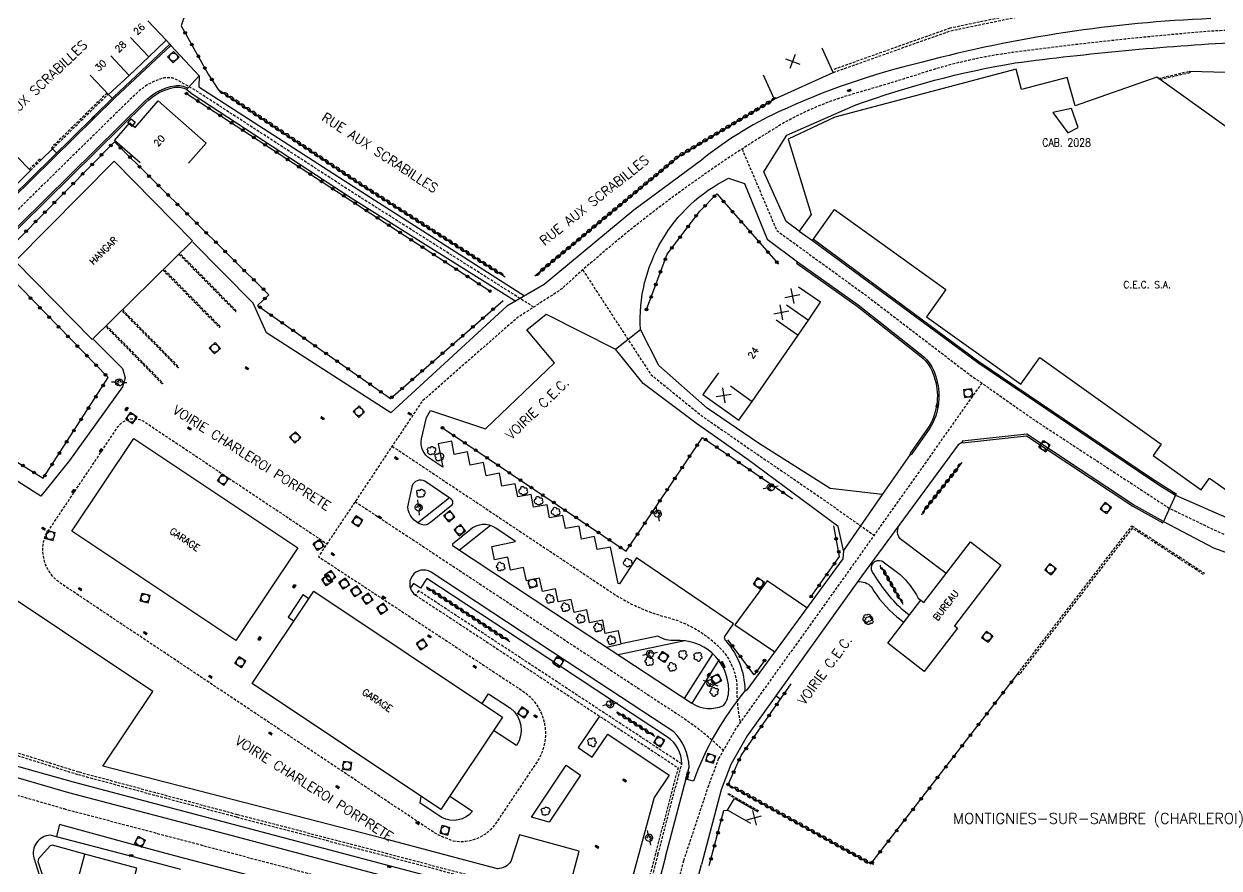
# Model space of a CAD drawing. Header units: millimetres. Extents: x 157000 to 158001, y 120999 to 122000.
# Drawn here: x 157361.1 to 157584, y 121227.7 to 121385.1 of the extents above; entities that cross this region are included whole.
import ezdxf
from ezdxf.enums import TextEntityAlignment as Align

# ---------------------------------------------------------------- set-up
doc = ezdxf.new("R2010")
doc.units = ezdxf.units.MM
doc.linetypes.add('DASHED', pattern=[0.75, 0.5, -0.25])
doc.layers.get('0').update_dxf_attribs({"linetype": 'CONTINUOUS'})
for name, color, linetype in [('W0001', 6, 'DASHED'), ('W0008', 7, 'CONTINUOUS'), ('W0100', 7, 'CONTINUOUS'), ('W0112', 1, 'DASHED'), ('W0300', 7, 'CONTINUOUS'), ('W0310', 3, 'CONTINUOUS'), ('W0322', 7, 'CONTINUOUS'), ('W0334', 7, 'CONTINUOUS'), ('W0400', 7, 'CONTINUOUS'), ('W0420', 7, 'CONTINUOUS'), ('W0471', 7, 'CONTINUOUS'), ('W0980', 7, 'CONTINUOUS'), ('W0984', 7, 'CONTINUOUS'), ('W0989', 7, 'CONTINUOUS'), ('W0991', 7, 'CONTINUOUS'), ('W1102', 7, 'CONTINUOUS')]:
    doc.layers.add(name, color=color, linetype=linetype)
doc.styles.get("Standard").update_dxf_attribs({"font": 'romans.shx', "width": 0.85})

# ---------------------------------------------------------------- blocks, each defined once
blk = doc.blocks.new('t991o')
at = {"color": 0, "linetype": 'Continuous'}
for p, q in [((-1, 1), (1, -1)), ((-1, -1), (1, 1))]:
    blk.add_line(p, q, dxfattribs=at)
blk = doc.blocks.new('T400')
for p, q in [((-0.15, 0.3), (0.15, 0.3)), ((-0.15, -0.25), (-0.15, 0.3)), ((-0.15, 0.15), (0.15, 0.15)), ((-0.15, 0), (0.15, 0)), ((0.15, 0.3), (0.15, -0.25)), ((-0.15, -0.15), (0.15, -0.15)), ((-0.15, -0.25), (-0.15, -0.3)), ((-0.15, -0.3), (0.15, -0.3)), ((0.15, -0.3), (0.15, -0.25))]:
    blk.add_line(p, q)
blk = doc.blocks.new('t322o')
at = {"color": 0, "linetype": 'Continuous'}
for radius in [0.25, 0.15]:
    blk.add_circle((0, 0), radius, dxfattribs=at)
blk = doc.blocks.new('t310o')
at = {"color": 0, "linetype": 'Continuous'}
for centre, start, end in [((-0.5, 0.38), 216.8699, 323.1304), ((0.5, -0.37), 36.8699, 143.1303)]:
    blk.add_arc(centre, 0.625, start, end, dxfattribs=at)
blk = doc.blocks.new('T471')
for p, q in [((-0.333334, 0.333334), (-0.333334, -0.333334)), ((-0.333334, 0.333334), (0.333334, 0.333334)), ((-0.333334, 0), (0, 0)), ((0.500001, 0.500001), (1.000002, 1.000002)), ((-0.500001, -0.500001), (-1.000002, -1.000002)), ((-0.333334, -0.333334), (0.333334, -0.333334))]:
    blk.add_line(p, q)
blk.add_ellipse((0, 0), major_axis=(0.471405, 0.471405), ratio=1, start_param=5.4977871438, end_param=11.780972451)
blk = doc.blocks.new('T420')
for p, q in [((0.75, 0.75), (-0.75, 0.75)), ((-0.75, 0.75), (-0.75, -0.75)), ((0.75, 0.75), (0.75, -0.75)), ((0.75, -0.75), (-0.75, -0.75))]:
    blk.add_line(p, q)
blk.add_ellipse((0, 0), major_axis=(-0.53, 0.53), ratio=1, start_param=3.926991, end_param=10.210176)
blk = doc.blocks.new('t112o')
at = {"color": 0, "linetype": 'Continuous'}
for p, q in [((-0.5, 0.5), (0.5, 0.5)), ((-0.5, -0.5), (-0.5, 0.5)), ((0.5, 0.5), (0.5, -0.5)), ((0.5, -0.5), (-0.5, -0.5))]:
    blk.add_line(p, q, dxfattribs=at)
blk = doc.blocks.new('T300')
for p, q in [((-0.8, 0.51), (-0.86, 0.34)), ((-0.86, 0.34), (-0.86, 0.17)), ((-0.86, 0.17), (-0.74, 0.06)), ((-0.69, 0.63), (-0.8, 0.51)), ((-0.8, -0.06), (-0.74, 0.06)), ((-0.74, 0.06), (-0.69, 0.11)), ((-0.57, 0.69), (-0.69, 0.63)), ((-0.46, 0.69), (-0.57, 0.69)), ((-0.29, 0.63), (-0.46, 0.69)), ((-0.29, 0.63), (-0.17, 0.74)), ((-0.23, 0.57), (-0.29, 0.63)), ((-0.17, 0.74), (-0.06, 0.8)), ((-0.06, 0.8), (0.06, 0.8)), ((0.06, 0.8), (0.23, 0.74)), ((0.23, 0.74), (0.34, 0.63)), ((0.34, 0.63), (0.4, 0.51)), ((0.46, 0.46), (0.34, 0.46)), ((0.4, 0.51), (0.4, 0.46)), ((0.57, 0.4), (0.46, 0.46)), ((0.57, 0.4), (0.69, 0.29)), ((0.69, 0.29), (0.74, 0.17)), ((0.74, 0.06), (0.69, -0.17)), ((0.74, 0.17), (0.74, 0.06)), ((-0.8, -0.17), (-0.8, -0.06)), ((-0.8, -0.23), (-0.8, -0.17)), ((-0.74, -0.34), (-0.8, -0.23)), ((-0.69, -0.4), (-0.74, -0.34)), ((-0.51, -0.46), (-0.69, -0.4)), ((-0.4, -0.46), (-0.51, -0.46)), ((-0.4, -0.46), (-0.34, -0.46)), ((-0.34, -0.46), (-0.34, -0.4)), ((-0.34, -0.51), (-0.34, -0.46)), ((-0.29, -0.63), (-0.34, -0.51)), ((-0.17, -0.74), (-0.29, -0.63)), ((-0.06, -0.8), (-0.17, -0.74)), ((0.06, -0.8), (-0.06, -0.8)), ((0.17, -0.74), (0.06, -0.8)), ((0.23, -0.69), (0.17, -0.74)), ((0.29, -0.46), (0.23, -0.46)), ((0.29, -0.63), (0.23, -0.69)), ((0.46, -0.4), (0.29, -0.46)), ((0.34, -0.51), (0.29, -0.63)), ((0.34, -0.51), (0.34, -0.46)), ((0.57, -0.34), (0.46, -0.4)), ((0.63, -0.29), (0.57, -0.34)), ((0.69, -0.17), (0.63, -0.29))]:
    blk.add_line(p, q)

msp = doc.modelspace()

# ---------------------------------------------------------------- linework, layer by layer
at = {"layer": 'W0001', "flags": 128}
for points in [[(157560.71, 121393.37), (157569.04, 121390.98), (157582.8, 121387.58, 0.01902), (157607.77, 121382.42, -1.150422)], [(157666.82, 121372.05), (157639.18, 121377.03), (157607.77, 121382.42, 0.058449), (157582.58, 121383.76, 0.012845), (157545.53, 121379.79, 0.044275), (157529.16, 121376.11, -0.007384), (157515.57, 121371.99, 0.059299), (157502.6, 121366.53, 0.050953), (157461.33, 121335.63), (157453.05, 121330.27), (157435.37, 121314.75), (157416.05, 121285.77), (157454.03, 121260.8, -0.400402), (157457.03, 121247.86), (157449.17, 121236.11, -0.29753), (157441.19, 121232.71), (157438.2, 121233.93), (157402.99, 121257.43), (157367.79, 121280.93, -0.335137), (157365.15, 121289.76), (157378.66, 121309.98, -0.403635), (157383.67, 121310.88), (157417.64, 121288.17)], [(157456.19, 121332.3), (157422.9, 121353.38), (157393.13, 121372.72), (157389.42, 121374.84, 0.159715), (157386.85, 121374.92, 0.120618), (157382.18, 121372.21), (157379.62, 121369.75), (157349.56, 121340.2, -0.110066), (157338.34, 121333.2, 5.538616)], [(157429.78, 121306.37), (157470.8, 121279.05, 0.083121), (157480.99, 121274.48, -0.131685), (157490.74, 121268.93, -0.20321), (157494.07, 121260.84, 0.055715), (157494.67, 121254.85, 0.753136)], [(157422.88, 121296.03), (157464.16, 121268.79), (157483.9, 121255.81, -0.050277), (157491.52, 121249.62, 0.513817)]]:
    msp.add_lwpolyline(points, format="xyb", dxfattribs=at)
for points in [[(157495.02, 121361.8), (157501.48, 121346.61), (157506.74, 121342.76), (157518.01, 121334.59), (157537.29, 121319.84), (157549.79, 121311.08), (157574.7, 121294.78), (157584.12, 121290.25), (157597.32, 121285.58), (157609.12, 121281.69), (157619.86, 121279.39), (157628.59, 121279.05), (157634.18, 121279.68), (157640.16, 121281.75), (157644.96, 121287.51), (157645.65, 121291.07), (157643.91, 121297.38), (157640.82, 121300.81)], [(157465.33, 121339.24), (157478.02, 121319.74), (157487.5, 121312.04), (157497.13, 121305.37), (157509.57, 121296.87), (157519.63, 121289.75)]]:
    msp.add_lwpolyline(points, dxfattribs=at)
at = {"layer": 'W0001'}
for points in [[(157539.72, 121318.14), (157515.32, 121283.66), (157493.85, 121253.7), (157490.65, 121248.11), (157488.75, 121243.06), (157484.11, 121229.08)], [(157484.11, 121229.08), (157478.96, 121209.58)]]:
    msp.add_lwpolyline(points, dxfattribs=at)
msp.add_lwpolyline([(157300.37, 121260.81), (157354.79, 121242.78), (157368.61, 121238.78), (157488.2, 121207.14), (157498.8, 121204.29, 0.001618), (157586.86, 121181.02, 0.008895), (157617.65, 121173.57, 0.001199), (157636.42, 121169.43, 0.00808), (157678.78, 121160.99, 0.003255), (157691.39, 121158.77, 0.014447), (157693.79, 121158.44, 0.014447)], format="xyb", dxfattribs=at)
at = {"layer": 'W0008'}
for points in [[(157667.11, 121373.69), (157639.5, 121378.73), (157625.21, 121381.13), (157608.19, 121384.11), (157588.84, 121387.65), (157569.96, 121392.4), (157561.64, 121396.33), (157559.78, 121390.42), (157568.13, 121389.57), (157582.43, 121386.1, 0.054829), (157528.65, 121377.97, 0.050671), (157501.81, 121368.69, 0.062774), (157487.44, 121359.7), (157474.82, 121350.4), (157458.16, 121336.52), (157451.18, 121332.46), (157429.57, 121312.57), (157406.37, 121327.49), (157403.85, 121333.05), (157392.62, 121344.39)], [(157505.69, 121346.49), (157503.24, 121348.24), (157499.09, 121357.56), (157503.39, 121364.37), (157516.26, 121370.01, -0.045427), (157545.91, 121377.83, -0.019413), (157587.15, 121381.68, -0.050845), (157607.35, 121380.72), (157638.86, 121375.32), (157666.53, 121370.42)], [(157391.71, 121373.11), (157393.8, 121375.46), (157388.5, 121381.08), (157378.09, 121371.31), (157355.06, 121348.69), (157345.93, 121339.74, -0.455967), (157340.09, 121342.3)], [(157323.71, 121270.65), (157335.1, 121287.93), (157338.55, 121293.42, 0.146926), (157342.4, 121306.29), (157341.59, 121320.9), (157341.25, 121327.61), (157341.65, 121328.05), (157341.45, 121328.26), (157351.11, 121338.62), (157383.65, 121370.66, -0.159706), (157389.25, 121373.58, -0.179796), (157391.71, 121373.11)], [(157492.49, 121356.33), (157495.5, 121355.33), (157499.72, 121344.98), (157505.33, 121340.77), (157516.65, 121332.75), (157528.56, 121323.33, -0.159117), (157531.06, 121319.57, -0.228396), (157530.03, 121309.73), (157526.53, 121304.74), (157526.38, 121304.85), (157521.14, 121297.38), (157513.94, 121286.9), (157513.81, 121285.37), (157495.77, 121260.73), (157495.6, 121260.82, 0.176933), (157492.05, 121270.06, -0.34343), (157491.83, 121270.87), (157493.44, 121273.24), (157475.34, 121285.55), (157472.19, 121280.7), (157471.93, 121280.75), (157470.49, 121287.54), (157468.01, 121287.08), (157467.52, 121289.51), (157465.07, 121289.02), (157464.63, 121291.45), (157462.12, 121291.02), (157461.63, 121293.45), (157459.12, 121293), (157458.66, 121295.44), (157456.17, 121294.97), (157455.73, 121297.39), (157453.22, 121296.95), (157452.75, 121299.37), (157450.24, 121298.93), (157449.78, 121301.35), (157447.3, 121300.87), (157446.82, 121303.32), (157444.33, 121302.83), (157443.86, 121305.33), (157441.36, 121304.85), (157440.89, 121307.33), (157438.38, 121306.84), (157439.23, 121302.48), (157436.42, 121304.35, -0.265467), (157435.29, 121307.73), (157436.17, 121311.73), (157436.94, 121313.05), (157447.17, 121309.6), (157460.07, 121321.94), (157454.91, 121328.07), (157458.48, 121330.99), (157471.43, 121324.46), (157476.07, 121328.16, -0.300189), (157492.49, 121356.33)], [(157468.43, 121256.05), (157464.45, 121250.18), (157467.1, 121248.37), (157469.99, 121252.69), (157481.44, 121245.03), (157478.64, 121240.85), (157473.37, 121221.45), (157462.83, 121224.12), (157464.65, 121230.85), (157453.53, 121233.92), (157451.9, 121228.92, -0.247173), (157449.44, 121227.57), (157427.93, 121233.25), (157375.83, 121246.72), (157385.19, 121260.63), (157351.43, 121283.15)], [(157480.73, 121229.81), (157485.14, 121246.52, 0.196567), (157482.3, 121253.08), (157462.41, 121266.13), (157437.04, 121282.86, 0.984557), (157434.16, 121278.59)], [(157480.73, 121229.81), (157478, 121219.4), (157477.34, 121217.49, -0.313183), (157475.38, 121215.94), (157473.58, 121216.44), (157445.97, 121223.7), (157428.55, 121228.32), (157400.42, 121235.76), (157385.59, 121239.65), (157370.36, 121243.72), (157356.57, 121247.57), (157340.75, 121252.66), (157325.82, 121257.65), (157322.47, 121258.76, -0.069397), (157320.18, 121260.61, -0.201507), (157319.54, 121262.34, -0.125092), (157320.67, 121266.09), (157323.71, 121270.65), (157323.72, 121270.67)], [(157446.56, 121258.42), (157447.77, 121260.2), (157451.87, 121257.51, -0.392054), (157452.99, 121250.58), (157448.69, 121253.35)], [(157440.53, 121241.11), (157444.8, 121238.29, -0.353647), (157439.03, 121237.11), (157435.01, 121239.83), (157435.17, 121241.08)], [(157390.41, 121227.45), (157380.58, 121230.05), (157367.19, 121233.54), (157366.05, 121233.83, 0.489957), (157363.02, 121229.55), (157363.05, 121229.41), (157363.99, 121226.41)], [(157694.37, 121163.71, -0.014447), (157692.28, 121164, -0.003255), (157679.73, 121166.2, -0.008079), (157637.55, 121174.6, -0.001199), (157618.8, 121178.74, -0.008895), (157588.2, 121186.15, -0.001618), (157500.18, 121209.41), (157487.02, 121212.85, -0.412485), (157484.42, 121216.82), (157487.48, 121228.35)]]:
    msp.add_lwpolyline(points, format="xyb", dxfattribs=at)
for points in [[(157393.8, 121375.46), (157393.72, 121373.38), (157423.44, 121354.23), (157454.49, 121334.39)], [(157391.5, 121372.88), (157392.53, 121372.06), (157422.35, 121352.54), (157452.82, 121333.42)], [(157508.14, 121344.74), (157538.96, 121321.95), (157571.02, 121300.29), (157573.41, 121298.72), (157575.81, 121297.21), (157573.6, 121292.35), (157568, 121295.44), (157548.14, 121308.64), (157536.09, 121307.3), (157536.1, 121307.1), (157535.31, 121306.63), (157517.35, 121282.19), (157495.96, 121252.35), (157492.92, 121247.04), (157491.14, 121242.3), (157487.48, 121228.35)], [(157521.14, 121297.38), (157511.47, 121298.48), (157498.1, 121306.94), (157488.51, 121313.48), (157479.49, 121321.44), (157476.07, 121328.16)], [(157374.09, 121326.28), (157379.5, 121320.85), (157380.04, 121319.11), (157379.54, 121317.46), (157369.61, 121303.71), (157364.28, 121297.07), (157351.2, 121305.35), (157346.51, 121298.21), (157358.19, 121290.49), (157351.43, 121283.15)], [(157513.94, 121286.9), (157512.94, 121291.37), (157496.15, 121303.81), (157486.5, 121310.59), (157476.56, 121318.05), (157471.43, 121324.46)], [(157573.6, 121292.35), (157582.9, 121287.43), (157596.26, 121282.54), (157608.73, 121279.61), (157619.47, 121277.11), (157628.91, 121276.72), (157635.01, 121276.75), (157642.54, 121278.31), (157648.78, 121285.08), (157650.16, 121292.2), (157647.09, 121299.13), (157643.08, 121304.02)], [(157575.81, 121297.21), (157585.34, 121293.07), (157598.39, 121288.61), (157609.52, 121283.77), (157620.26, 121281.68), (157628.27, 121281.39), (157633.34, 121282.61), (157637.77, 121285.2), (157641.15, 121289.94), (157640.73, 121295.63), (157638.72, 121297.83)]]:
    msp.add_lwpolyline(points, dxfattribs=at)
msp.add_lwpolyline([(157489.42, 121267.81, 0.198721), (157482.58, 121270.12, -0.15024), (157479.32, 121270.94), (157472.47, 121269.5), (157471.99, 121271.96), (157469.52, 121271.46), (157469.06, 121273.91), (157466.57, 121273.42), (157466.11, 121275.85), (157463.7, 121275.34), (157463.17, 121277.8), (157460.76, 121277.32), (157460.23, 121279.77), (157457.79, 121279.28), (157457.25, 121281.73), (157454.82, 121281.26), (157454.3, 121283.72), (157451.84, 121283.24), (157451.33, 121285.69), (157448.86, 121285.21), (157448.37, 121287.69), (157452.81, 121288.59), (157449.13, 121291.08, 0.350279), (157444.25, 121290.71), (157441.03, 121288.13), (157441.05, 121287.87), (157459.95, 121275.37), (157485.64, 121258.45, 0.253209), (157491.58, 121258.01, 0.162991), (157492.54, 121260.85, 0.21446)], format="xyb", close=True, dxfattribs=at)
msp.add_lwpolyline([(157462.23, 121246.86), (157464.91, 121245.05), (157459.09, 121236.27), (157455.74, 121237.22)], close=True, dxfattribs=at)
at = {"layer": 'W0100'}
for points in [[(157373.52, 121375.57), (157376.94, 121371.93), (157380.75, 121375.51), (157384.42, 121378.96), (157387.68, 121382.08), (157384.22, 121385.69)], [(157498.95, 121375.61), (157501.02, 121371.06), (157512.02, 121376.07), (157509.95, 121380.62)], [(157592.33, 121360.89), (157572.38, 121375.16), (157557.1, 121369.81), (157555.65, 121375.13), (157547.1, 121372.88), (157546.11, 121376.66), (157512.34, 121367.74), (157503.62, 121363.61), (157507.89, 121349.57), (157505.69, 121346.49), (157508.14, 121344.74), (157512.26, 121350.49), (157533.03, 121335.6), (157529.39, 121330.52), (157546.98, 121317.93), (157550.51, 121322.88), (157573.16, 121306.76), (157571.65, 121304.64), (157580.62, 121298.26), (157582.16, 121300.42), (157587.61, 121296.55)], [(157382.81, 121359.24), (157378.04, 121363.35), (157380.9, 121366.66), (157381.88, 121365.81), (157386.14, 121370.75), (157395.13, 121362.9), (157391.84, 121359.14)], [(157344.53, 121350.8), (157348.04, 121347.24), (157352.52, 121351.67), (157354.33, 121349.84), (157362.38, 121357.79), (157357.06, 121363.18)], [(157490.62, 121320.08), (157487.71, 121316.01), (157494.41, 121311.21), (157496.91, 121314.71), (157505.49, 121327.09), (157507.42, 121329.88), (157509.67, 121333.22), (157505.52, 121336.01)], [(157496.68, 121236), (157492.34, 121238.49), (157493.6, 121240.68), (157497.94, 121238.18)], [(157380.88, 121222.84), (157382.19, 121227.66), (157372.48, 121230.3), (157366.49, 121231.95), (157366.03, 121231.84), (157363.83, 121229.41), (157363.74, 121228.94), (157365.22, 121224.48), (157366.46, 121221.85), (157370.8, 121214.55), (157375.1, 121217.1)]]:
    msp.add_lwpolyline(points, dxfattribs=at)
for points in [[(157552.99, 121368.58), (157555.73, 121364.81), (157557.69, 121365.79), (157556.44, 121369.35)], [(157552.99, 121368.58), (157555.73, 121364.81), (157557.69, 121365.79), (157556.44, 121369.35)], [(157377.97, 121359.52), (157392.56, 121344.69), (157373.84, 121326.28), (157359.5, 121340.85)], [(157412.19, 121287.4), (157400.64, 121270.14), (157370.08, 121290.55), (157381.63, 121307.83)], [(157522.18, 121269.63), (157528.33, 121277.65), (157528.92, 121277.2), (157537.6, 121288.54), (157543.26, 121284.17), (157534.6, 121272.86), (157535.17, 121272.42), (157529, 121264.37)], [(157415.17, 121279.36), (157450.38, 121255.87), (157438.87, 121238.61), (157403.67, 121262.11)]]:
    msp.add_lwpolyline(points, close=True, dxfattribs=at)
at = {"layer": 'W0100', "flags": 128}
msp.add_lwpolyline([(157435.31, 121291.74, -0.30765), (157432.72, 121295.04), (157433.56, 121299.04, -0.449679), (157435.86, 121299.93), (157440.53, 121296.75, -0.423686), (157440.88, 121295.3), (157436.93, 121292.13, -0.278586), (157435.31, 121291.74)], format="xyb", dxfattribs=at)
at = {"layer": 'W0112'}
for points in [[(157512.02, 121376.07), (157533.94, 121383.84), (157559.19, 121389.08), (157559.09, 121389.57), (157533.81, 121384.32), (157511.81, 121376.52)], [(157572.67, 121374.95), (157578.46, 121376.3), (157578.53, 121376), (157573, 121374.72)], [(157376.65, 121372.24), (157366.26, 121362.03), (157366.47, 121361.82), (157376.85, 121372.03)], [(157362.38, 121357.79), (157364.31, 121359.7), (157364.1, 121359.91), (157362.17, 121358.01)], [(157390.03, 121342.2), (157400.57, 121331.49), (157400.73, 121331.63), (157390.18, 121342.35)], [(157387.03, 121339.25), (157397.58, 121328.53), (157397.74, 121328.68), (157387.19, 121339.41)], [(157379.49, 121331.83), (157390.03, 121321.11), (157389.89, 121320.97), (157379.34, 121331.69)], [(157376.5, 121328.89), (157387.05, 121318.16), (157386.91, 121318.02), (157376.36, 121328.75)], [(157581.04, 121282.45), (157567.78, 121291.11), (157546.66, 121263.75), (157546.42, 121263.94), (157567.71, 121291.52), (157581.21, 121282.7)], [(157479.35, 121230.27), (157483.77, 121247.13), (157434.72, 121279.41), (157434.16, 121278.59), (157483.09, 121246.41), (157478.87, 121230.39)], [(157479.35, 121230.27), (157476.02, 121217.47), (157446.35, 121225.24), (157428.89, 121229.85), (157400.8, 121237.17), (157385.55, 121241.24), (157371.22, 121245.1), (157356.04, 121249.84), (157341, 121254.46), (157322.47, 121260.15), (157321.32, 121261.21), (157321.03, 121262.68), (157325.42, 121269.53)], [(157478.87, 121230.39), (157475.66, 121218.08), (157446.48, 121225.72), (157429.01, 121230.33), (157400.93, 121237.65), (157385.68, 121241.73), (157371.36, 121245.58), (157356.19, 121250.32), (157341.14, 121254.94), (157322.73, 121260.59), (157321.78, 121261.47), (157321.56, 121262.58), (157325.84, 121269.26)], [(157497.98, 121238.26), (157492.41, 121241.47), (157492.48, 121241.62), (157498.07, 121238.41)]]:
    msp.add_lwpolyline(points, dxfattribs=at)
at = {"layer": 'W0310'}
for points in [[(157397.37, 121372.91), (157424.07, 121355.11), (157450.84, 121337.93)], [(157456.42, 121338.12), (157483.17, 121360.42), (157501.02, 121371.06)], [(157536.02, 121303.3), (157528.61, 121293.95)], [(157525.05, 121276.82), (157521.1, 121283.73)], [(157451.71, 121269.89), (157436.21, 121280.09)], [(157478.79, 121252.21), (157471.76, 121256.8)], [(157492.43, 121243.31), (157519.06, 121228.47)]]:
    msp.add_lwpolyline(points, dxfattribs=at)
at = {"layer": 'W0322'}
for points in [[(157393.96, 121395.04), (157390.48, 121384.76), (157395.51, 121375.77), (157397.37, 121372.91)], [(157391.45, 121372.11), (157422.09, 121352.19), (157448.19, 121335.2)], [(157343.14, 121296.63), (157343.44, 121297.61), (157344.31, 121313.03), (157364.73, 121300.42), (157376.86, 121319.15), (157355.82, 121340.69), (157378.01, 121363.11), (157406.82, 121334.61), (157404.68, 121332.63), (157429.47, 121315.26), (157450.49, 121333.55)], [(157477.2, 121331.86), (157481.08, 121342.19), (157487.13, 121350.22), (157490.33, 121353.4), (157501.8, 121340.34)], [(157439.17, 121309.78), (157473.41, 121286.81), (157487.62, 121308.01), (157504.4, 121296.53)], [(157507.93, 121278.34), (157513.2, 121285.79), (157512.13, 121291.5)], [(157499.22, 121266.4), (157497.27, 121263.76), (157492.4, 121270.27)], [(157519.06, 121228.47), (157546.42, 121263.94)], [(157492.43, 121243.31), (157494.85, 121248.68), (157504.2, 121262.03)], [(157488.91, 121228.21), (157491.65, 121238.42), (157492.34, 121238.49)]]:
    msp.add_lwpolyline(points, dxfattribs=at)
at = {"layer": 'W0334'}
for points in [[(157387.68, 121382.08), (157388.33, 121381.33)], [(157578.46, 121376.3), (157608, 121375.5)], [(157377.61, 121371.25), (157376.94, 121371.93)], [(157364.31, 121359.7), (157366.47, 121361.82), (157367.23, 121361.06)], [(157508.32, 121344.99), (157539.14, 121322.19), (157571.19, 121300.54), (157573.57, 121298.97), (157575.97, 121297.47), (157575.81, 121297.21)], [(157536.1, 121307.1), (157536.12, 121307), (157548.06, 121308.33), (157567.85, 121295.18), (157573.45, 121292.09), (157573.6, 121292.35)], [(157434.54, 121292.09), (157440.46, 121296.79)], [(157448.1, 121291.58), (157442.36, 121287)], [(157507.11, 121276.22), (157499.68, 121281.29), (157493.69, 121273.07), (157501.12, 121268.03)], [(157414.22, 121277.95), (157413.16, 121278.65), (157410.39, 121274.49), (157411.45, 121273.78)], [(157469.76, 121268.91), (157472.47, 121269.5)], [(157484.35, 121270.07), (157471.93, 121267.48)], [(157484.3, 121259.33), (157489.58, 121267.66)], [(157490.78, 121266.59), (157485.63, 121258.45)], [(157502.19, 121259.16), (157501.29, 121259.79)], [(157475.38, 121215.94), (157474.64, 121215.73), (157469.38, 121215.4), (157445.59, 121221.66), (157428.54, 121226.16), (157399.75, 121233.75), (157369.54, 121241.75), (157355.59, 121245.74), (157340.13, 121250.72), (157330.17, 121254.08), (157322.81, 121256.56), (157323.29, 121258.1), (157323.4, 121258.45)], [(157557.01, 121183.45), (157557.59, 121185.41), (157524.29, 121194.32), (157489.71, 121203.51), (157470.44, 121208.57), (157455.36, 121212.55), (157426.47, 121220.16), (157415.81, 121223.03), (157397.8, 121227.75), (157391.11, 121229.48), (157381.64, 121232.03), (157367.75, 121235.8), (157367.29, 121233.87), (157367.19, 121233.54)]]:
    msp.add_lwpolyline(points, dxfattribs=at)
for points in [[(157340.34, 121342.39, 0.452151), (157345.76, 121339.99), (157354.85, 121348.9), (157377.89, 121371.52), (157388.33, 121381.33), (157388.53, 121381.11), (157388.5, 121381.08)], [(157323.96, 121270.49), (157335.35, 121287.77), (157338.81, 121293.26, 0.146981), (157342.7, 121306.3), (157341.89, 121320.92), (157341.56, 121327.5), (157342.07, 121328.06), (157341.86, 121328.26), (157351.33, 121338.41), (157383.86, 121370.44, -0.159784), (157389.3, 121373.29, -0.175512), (157391.5, 121372.88), (157391.71, 121373.11)], [(157505.33, 121340.77), (157505.16, 121340.53), (157516.47, 121332.51), (157528.37, 121323.09, -0.159516), (157530.78, 121319.47, -0.228451), (157529.78, 121309.9), (157526.28, 121304.92), (157526.38, 121304.85)], [(157533.05, 121282.6), (157524.52, 121289.08, -0.222734), (157524.05, 121290.86), (157524.16, 121291.46)], [(157526.2, 121274.87), (157524.87, 121275.89, -0.060691), (157519.35, 121282.89, -0.721526), (157521.08, 121284.99), (157524.53, 121282.47, -0.069145), (157527.88, 121278.04), (157528.33, 121277.65)], [(157483.77, 121247.13, 0.254944), (157481.1, 121252.14), (157461.17, 121265.26), (157436.25, 121281.69), (157435.05, 121279.89), (157433.76, 121280.76), (157433.18, 121279.92)], [(157495.6, 121260.82, 0.084241), (157485.97, 121243.92), (157484.55, 121244.29)]]:
    msp.add_lwpolyline(points, format="xyb", dxfattribs=at)
at = {"layer": 'W0334', "flags": 128}
msp.add_lwpolyline([(157516.56, 121281.09, -0.251743), (157519.13, 121280.14, 0.089036), (157523.88, 121274.56), (157525.2, 121273.56)], format="xyb", dxfattribs=at)
at = {"layer": 'W1102'}
for p, q in [((157381, 121382.6), (157384.42, 121378.96)), ((157377.33, 121379.15), (157380.75, 121375.51)), ((157503.3, 121332.72), (157507.42, 121329.88)), ((157501.38, 121329.93), (157505.49, 121327.09)), ((157492.84, 121317.61), (157496.91, 121314.71)), ((157371.17, 121225.47), (157372.48, 121230.3))]:
    msp.add_line(p, q, dxfattribs=at)

# ---------------------------------------------------------------- block references
at = {"layer": 'W0112', "rotation": 49.18392430194789}
msp.add_blockref('t112o', (157381.19, 121366.71), dxfattribs=at)
at = {"layer": 'W0300'}
for p, rotation in [((157437.05, 121305.51), 236.3859541848244), ((157438.51, 121304.35), 236.3859541848244), ((157435.06, 121297.55), 230.1337136273064), ((157454.17, 121298.08), 190.9494271278874), ((157457.02, 121296.21), 190.9494271278874), ((157460.2, 121294.18), 190.9494271278874), ((157450.07, 121283.82), 326.5251891532554), ((157473.65, 121284.67), 190.9494271278874), ((157459.24, 121277.8), 326.5251891532554), ((157462.13, 121276.23), 326.5251891532554), ((157464.97, 121274.09), 326.5251891532554), ((157518.44, 121274.31), 53.6105292292533), ((157518.75, 121273.89), 53.6105292292533), ((157468.21, 121272.47), 326.5251891532554), ((157470.71, 121270.1), 326.5251891532554), ((157483.95, 121267.6), 137.9769926877694), ((157486.77, 121267.21), 137.9769926877694), ((157477.76, 121266.15), 326.5251891532554), ((157482.04, 121265.1), 326.5251891532554), ((157489.84, 121260.68), 114.8610529799574), ((157467.01, 121251.26), 147.2308604894814), ((157458.33, 121238.28), 236.4461333321384)]:
    msp.add_blockref('T300', p, dxfattribs=dict(at, rotation=rotation))
at = {"layer": 'W0310'}
for p, rotation in [((157398.41, 121372.21), 326.325929410872), ((157399.45, 121371.52), 326.325929410872), ((157400.49, 121370.83), 326.325929410872), ((157401.53, 121370.13), 326.325929410872), ((157499.42, 121370.11), 30.78078058260709), ((157500.5, 121370.75), 30.78078058260709), ((157402.57, 121369.44), 326.325929410872), ((157403.61, 121368.75), 326.325929410872), ((157404.65, 121368.05), 326.325929410872), ((157495.13, 121367.55), 30.78078058260709), ((157496.2, 121368.19), 30.78078058260709), ((157497.28, 121368.83), 30.78078058260709), ((157498.35, 121369.47), 30.78078058260709), ((157405.69, 121367.36), 326.325929410872), ((157406.73, 121366.67), 326.325929410872), ((157407.77, 121365.97), 326.325929410872), ((157408.81, 121365.28), 326.325929410872), ((157491.91, 121365.63), 30.78078058260709), ((157492.98, 121366.27), 30.78078058260709), ((157494.05, 121366.91), 30.78078058260709), ((157409.85, 121364.59), 326.325929410872), ((157410.89, 121363.9), 326.325929410872), ((157411.93, 121363.2), 326.325929410872), ((157487.61, 121363.07), 30.78078058260709), ((157488.68, 121363.71), 30.78078058260709), ((157489.76, 121364.35), 30.78078058260709), ((157490.83, 121364.99), 30.78078058260709), ((157412.97, 121362.51), 326.325929410872), ((157414.01, 121361.82), 326.325929410872), ((157415.05, 121361.12), 326.325929410872), ((157484.39, 121361.15), 30.78078058260709), ((157485.46, 121361.79), 30.78078058260709), ((157486.54, 121362.43), 30.78078058260709), ((157416.09, 121360.43), 326.325929410872), ((157417.13, 121359.74), 326.325929410872), ((157418.17, 121359.04), 326.325929410872), ((157481.38, 121358.93), 39.82424324306619), ((157482.34, 121359.73), 39.82424324306619), ((157483.31, 121360.51), 30.78078058260709), ((157419.21, 121358.35), 326.325929410872), ((157420.25, 121357.66), 326.325929410872), ((157421.29, 121356.96), 326.325929410872), ((157422.33, 121356.27), 326.325929410872), ((157478.5, 121356.53), 39.82424324306619), ((157479.46, 121357.33), 39.82424324306619), ((157480.42, 121358.13), 39.82424324306619), ((157423.37, 121355.58), 326.325929410872), ((157424.42, 121354.89), 327.306352904196), ((157425.47, 121354.22), 327.306352904196), ((157475.62, 121354.13), 39.82424324306619), ((157476.58, 121354.93), 39.82424324306619), ((157477.54, 121355.73), 39.82424324306619), ((157426.52, 121353.54), 327.306352904196), ((157427.57, 121352.87), 327.306352904196), ((157428.62, 121352.19), 327.306352904196), ((157473.7, 121352.53), 39.82424324306619), ((157474.66, 121353.33), 39.82424324306619), ((157429.68, 121351.52), 327.306352904196), ((157430.73, 121350.84), 327.306352904196), ((157431.78, 121350.17), 327.306352904196), ((157470.82, 121350.13), 39.82424324306619), ((157471.78, 121350.93), 39.82424324306619), ((157472.74, 121351.73), 39.82424324306619), ((157432.83, 121349.49), 327.306352904196), ((157433.88, 121348.81), 327.306352904196), ((157434.94, 121348.14), 327.306352904196), ((157435.99, 121347.46), 327.306352904196), ((157467.94, 121347.72), 39.82424324306619), ((157468.9, 121348.53), 39.82424324306619), ((157469.86, 121349.33), 39.82424324306619), ((157437.04, 121346.79), 327.306352904196), ((157438.09, 121346.11), 327.306352904196), ((157439.14, 121345.44), 327.306352904196), ((157465.06, 121345.32), 39.82424324306619), ((157466.02, 121346.12), 39.82424324306619), ((157466.98, 121346.92), 39.82424324306619), ((157440.2, 121344.76), 327.306352904196), ((157441.25, 121344.09), 327.306352904196), ((157442.3, 121343.41), 327.306352904196), ((157462.18, 121342.92), 39.82424324306619), ((157463.14, 121343.72), 39.82424324306619), ((157464.1, 121344.52), 39.82424324306619), ((157443.35, 121342.74), 327.306352904196), ((157444.4, 121342.06), 327.306352904196), ((157445.46, 121341.39), 327.306352904196), ((157446.51, 121340.71), 327.306352904196), ((157460.26, 121341.32), 39.82424324306619), ((157461.22, 121342.12), 39.82424324306619), ((157447.56, 121340.04), 327.306352904196), ((157448.61, 121339.36), 327.306352904196), ((157449.66, 121338.69), 327.306352904196), ((157457.38, 121338.92), 39.82424324306619), ((157458.34, 121339.72), 39.82424324306619), ((157459.3, 121340.52), 39.82424324306619), ((157534.46, 121301.34), 231.6255491724404), ((157535.24, 121302.32), 231.6255491724404), ((157532.14, 121298.4), 231.6255491724404), ((157532.91, 121299.38), 231.6255491724404), ((157533.69, 121300.36), 231.6255491724404), ((157530.58, 121296.44), 231.6255491724404), ((157531.36, 121297.42), 231.6255491724404), ((157529.03, 121294.48), 231.6255491724404), ((157529.81, 121295.46), 231.6255491724404), ((157521.33, 121283.34), 119.7391313381054), ((157521.95, 121282.25), 119.7391313381054), ((157522.57, 121281.16), 119.7391313381054), ((157437.09, 121279.52), 146.6497041904674), ((157438.13, 121278.83), 146.6497041904674), ((157523.19, 121280.08), 119.7391313381054), ((157523.81, 121278.99), 119.7391313381054), ((157439.18, 121278.14), 146.6497041904674), ((157440.22, 121277.45), 146.6497041904674), ((157441.27, 121276.77), 146.6497041904674), ((157442.31, 121276.08), 146.6497041904674), ((157524.43, 121277.91), 119.7391313381054), ((157443.36, 121275.39), 146.6497041904674), ((157444.4, 121274.71), 146.6497041904674), ((157445.44, 121274.02), 146.6497041904674), ((157446.49, 121273.33), 146.6497041904674), ((157447.53, 121272.64), 146.6497041904674), ((157448.58, 121271.96), 146.6497041904674), ((157449.62, 121271.27), 146.6497041904674), ((157450.66, 121270.58), 146.6497041904674), ((157472.51, 121256.31), 146.8872662228314), ((157473.56, 121255.62), 146.8872662228314), ((157474.61, 121254.94), 146.8872662228314), ((157475.65, 121254.26), 146.8872662228314), ((157476.7, 121253.58), 146.8872662228314), ((157477.75, 121252.89), 146.8872662228314), ((157493.53, 121242.7), 330.8728595524444), ((157494.62, 121242.09), 330.8728595524444), ((157495.71, 121241.49), 330.8728595524444), ((157496.8, 121240.88), 330.8728595524444), ((157497.89, 121240.27), 330.8728595524444), ((157498.99, 121239.66), 330.8728595524444), ((157500.08, 121239.05), 330.8728595524444), ((157501.17, 121238.44), 330.8728595524444), ((157502.26, 121237.84), 330.8728595524444), ((157503.35, 121237.23), 330.8728595524444), ((157504.45, 121236.62), 330.8728595524444), ((157505.54, 121236.01), 330.8728595524444), ((157506.63, 121235.4), 330.8728595524444), ((157507.72, 121234.79), 330.8728595524444), ((157508.81, 121234.18), 330.8728595524444), ((157509.91, 121233.58), 330.8728595524444), ((157511, 121232.97), 330.8728595524444), ((157512.09, 121232.36), 330.8728595524444), ((157513.18, 121231.75), 330.8728595524444), ((157514.27, 121231.14), 330.8728595524444), ((157515.37, 121230.53), 330.8728595524444), ((157516.46, 121229.93), 330.8728595524444), ((157517.55, 121229.32), 330.8728595524444), ((157518.64, 121228.71), 330.8728595524444)]:
    msp.add_blockref('t310o', p, dxfattribs=dict(at, rotation=rotation))
at = {"layer": 'W0322'}
for p, rotation in [((157391.22, 121383.44), 299.209774120068), ((157392.44, 121381.25), 299.209774120068), ((157393.66, 121379.07), 299.209774120068), ((157394.88, 121376.89), 299.209774120068), ((157396.17, 121374.75), 303.011199626389), ((157391.45, 121372.11), 326.976980254559), ((157393.54, 121370.74), 326.976980254559), ((157395.64, 121369.38), 326.976980254559), ((157397.74, 121368.02), 326.976980254559), ((157399.83, 121366.66), 326.976980254559), ((157401.93, 121365.29), 326.976980254559), ((157404.02, 121363.93), 326.976980254559), ((157377.36, 121362.46), 45.30044614202068), ((157379.13, 121362.01), 315.3004461419923), ((157406.12, 121362.57), 326.976980254559), ((157408.22, 121361.21), 326.976980254559), ((157373.85, 121358.9), 45.30044614202068), ((157375.6, 121360.68), 45.30044614202068), ((157380.91, 121360.25), 315.3004461419923), ((157410.31, 121359.84), 326.976980254559), ((157372.09, 121357.13), 45.30044614202068), ((157382.69, 121358.49), 315.3004461419923), ((157384.46, 121356.73), 315.3004461419923), ((157412.41, 121358.48), 326.976980254559), ((157414.51, 121357.12), 326.976980254559), ((157370.33, 121355.35), 45.30044614202068), ((157386.24, 121354.97), 315.3004461419923), ((157416.6, 121355.76), 326.976980254559), ((157368.57, 121353.57), 45.30044614202068), ((157388.02, 121353.21), 315.3004461419923), ((157418.7, 121354.39), 326.976980254559), ((157420.79, 121353.03), 326.976980254559), ((157489.9, 121352.98), 44.80053505951329), ((157365.05, 121350.02), 45.30044614202068), ((157366.81, 121351.8), 45.30044614202068), ((157389.79, 121351.46), 315.3004461419923), ((157422.89, 121351.67), 326.935399715577), ((157424.98, 121350.3), 326.935399715577), ((157488.13, 121351.22), 44.80053505951329), ((157491.58, 121351.98), 311.2814846409424), ((157493.23, 121350.1), 311.2814846409424), ((157363.29, 121348.24), 45.30044614202068), ((157391.57, 121349.7), 315.3004461419923), ((157393.35, 121347.94), 315.3004461419923), ((157427.08, 121348.94), 326.935399715577), ((157486.47, 121349.35), 53.02742655122409), ((157494.88, 121348.22), 311.2814846409424), ((157361.54, 121346.46), 45.30044614202068), ((157395.13, 121346.18), 315.3004461419923), ((157429.17, 121347.58), 326.935399715577), ((157431.27, 121346.21), 326.935399715577), ((157484.97, 121347.35), 53.02742655122409), ((157496.53, 121346.34), 311.2814846409424), ((157396.9, 121344.42), 315.3004461419923), ((157433.36, 121344.85), 326.935399715577), ((157435.46, 121343.48), 326.935399715577), ((157481.96, 121343.36), 53.02742655122409), ((157483.47, 121345.36), 53.02742655122409), ((157498.18, 121344.46), 311.2814846409424), ((157398.68, 121342.66), 315.3004461419923), ((157437.56, 121342.12), 326.935399715577), ((157480.72, 121341.22), 69.40585846428547), ((157499.83, 121342.58), 311.2814846409424), ((157400.46, 121340.91), 315.3004461419923), ((157402.23, 121339.15), 315.3004461419923), ((157439.65, 121340.76), 326.935399715577), ((157441.75, 121339.39), 326.935399715577), ((157479.84, 121338.88), 69.40585846428547), ((157501.48, 121340.7), 311.2814846409424), ((157404.01, 121337.39), 315.3004461419923), ((157443.84, 121338.03), 326.935399715577), ((157445.94, 121336.66), 326.935399715577), ((157405.79, 121335.63), 315.3004461419923), ((157448.03, 121335.3), 326.935399715577), ((157478.96, 121336.54), 69.40585846428547), ((157362.37, 121333.98), 134.3259188246562), ((157364.11, 121332.19), 134.3259188246562), ((157405.19, 121332.27), 324.994170134656), ((157406.05, 121333.9), 222.7482961086966), ((157478.08, 121334.2), 69.40585846428547), ((157365.86, 121330.41), 134.3259188246562), ((157407.24, 121330.83), 324.994170134656), ((157446.71, 121330.27), 41.02710960867687), ((157448.6, 121331.91), 41.02710960867687), ((157477.2, 121331.86), 69.40585846428547), ((157367.61, 121328.62), 134.3259188246562), ((157409.29, 121329.4), 324.994170134656), ((157411.33, 121327.96), 324.994170134656), ((157444.83, 121328.62), 41.02710960867687), ((157369.35, 121326.83), 134.3259188246562), ((157413.38, 121326.53), 324.994170134656), ((157442.94, 121326.98), 41.02710960867687), ((157371.1, 121325.04), 134.3259188246562), ((157372.85, 121323.25), 134.3259188246562), ((157415.43, 121325.1), 324.994170134656), ((157417.48, 121323.66), 324.994170134656), ((157439.17, 121323.7), 41.02710960867687), ((157441.06, 121325.34), 41.02710960867687), ((157374.59, 121321.46), 134.3259188246562), ((157419.52, 121322.23), 324.994170134656), ((157437.28, 121322.06), 41.02710960867687), ((157376.34, 121319.67), 134.3259188246562), ((157421.57, 121320.79), 324.994170134656), ((157423.62, 121319.36), 324.994170134656), ((157435.4, 121320.42), 41.02710960867687), ((157375.9, 121317.67), 57.07787712487488), ((157425.67, 121317.92), 324.994170134656), ((157431.63, 121317.14), 41.02710960867687), ((157433.51, 121318.78), 41.02710960867687), ((157374.54, 121315.57), 57.07787712487488), ((157427.71, 121316.49), 324.994170134656), ((157429.74, 121315.5), 41.02710960867687), ((157373.18, 121313.47), 57.07787712487488), ((157371.82, 121311.37), 57.07787712487488), ((157370.46, 121309.27), 57.07787712487488), ((157439.17, 121309.78), 326.1438960865414), ((157441.25, 121308.39), 326.1438960865414), ((157369.11, 121307.18), 57.07787712487488), ((157443.33, 121307), 326.1438960865414), ((157445.4, 121305.6), 326.1438960865414), ((157486.64, 121306.56), 56.17277577782058), ((157488.24, 121307.59), 325.6321082141654), ((157490.3, 121306.18), 325.6321082141654), ((157367.75, 121305.08), 57.07787712487488), ((157447.48, 121304.21), 326.1438960865414), ((157485.25, 121304.49), 56.17277577782058), ((157492.37, 121304.76), 325.6321082141654), ((157494.43, 121303.35), 325.6321082141654), ((157360.95, 121302.76), 328.2965208742897), ((157363.07, 121301.44), 328.2965208742897), ((157366.39, 121302.98), 57.07787712487488), ((157449.55, 121302.82), 326.1438960865414), ((157451.63, 121301.43), 326.1438960865414), ((157483.86, 121302.41), 56.17277577782058), ((157496.49, 121301.94), 325.6321082141654), ((157365.03, 121300.88), 57.07787712487488), ((157453.71, 121300.03), 326.1438960865414), ((157482.47, 121300.33), 56.17277577782058), ((157498.56, 121300.53), 325.6321082141654), ((157500.62, 121299.12), 325.6321082141654), ((157455.78, 121298.64), 326.1438960865414), ((157457.86, 121297.25), 326.1438960865414), ((157481.08, 121298.26), 56.17277577782058), ((157502.68, 121297.71), 325.6321082141654), ((157459.93, 121295.85), 326.1438960865414), ((157462.01, 121294.46), 326.1438960865414), ((157479.69, 121296.18), 56.17277577782058), ((157464.09, 121293.07), 326.1438960865414), ((157478.29, 121294.1), 56.17277577782058), ((157466.16, 121291.68), 326.1438960865414), ((157468.24, 121290.28), 326.1438960865414), ((157475.51, 121289.95), 56.17277577782058), ((157476.9, 121292.03), 56.17277577782058), ((157470.32, 121288.89), 326.1438960865414), ((157474.12, 121287.87), 56.17277577782058), ((157512.58, 121289.1), 100.6970876278754), ((157472.39, 121287.5), 326.1438960865414), ((157513.04, 121286.65), 100.6970876278754), ((157512.26, 121284.46), 54.68640158017508), ((157510.82, 121282.42), 54.68640158017508), ((157509.37, 121280.38), 54.68640158017508), ((157507.93, 121278.34), 54.68640158017508), ((157493.25, 121269.15), 126.7980477218294), ((157494.74, 121267.15), 126.7980477218294), ((157499.22, 121266.4), 233.5100064245324), ((157496.24, 121265.15), 126.7980477218294), ((157497.73, 121264.39), 233.5100064245324), ((157545.23, 121262.39), 52.34767145880049), ((157502.95, 121260.24), 55.0052056890766), ((157543.7, 121260.41), 52.34767145880049), ((157501.51, 121258.19), 55.0052056890766), ((157540.65, 121256.45), 52.34767145880049), ((157542.17, 121258.43), 52.34767145880049), ((157500.08, 121256.14), 55.0052056890766), ((157539.12, 121254.47), 52.34767145880049), ((157497.21, 121252.05), 55.0052056890766), ((157498.65, 121254.1), 55.0052056890766), ((157537.59, 121252.49), 52.34767145880049), ((157495.78, 121250), 55.0052056890766), ((157536.06, 121250.51), 52.34767145880049), ((157494.49, 121247.87), 65.7510144376408), ((157534.54, 121248.53), 52.34767145880049), ((157493.46, 121245.59), 65.7510144376408), ((157533.01, 121246.55), 52.34767145880049), ((157492.43, 121243.31), 65.7510144376408), ((157531.48, 121244.58), 52.34767145880049), ((157529.96, 121242.6), 52.34767145880049), ((157526.9, 121238.64), 52.34767145880049), ((157528.43, 121240.62), 52.34767145880049), ((157491.18, 121236.67), 74.98373859036055), ((157525.37, 121236.66), 52.34767145880049), ((157490.54, 121234.26), 74.98373859036055), ((157523.85, 121234.68), 52.34767145880049), ((157522.32, 121232.7), 52.34767145880049), ((157489.89, 121231.84), 74.98373859036055), ((157520.79, 121230.72), 52.34767145880049), ((157489.24, 121229.43), 74.98373859036055), ((157519.27, 121228.74), 52.34767145880049)]:
    msp.add_blockref('t322o', p, dxfattribs=dict(at, rotation=rotation))
at = {"layer": 'W0400'}
for p, rotation in [((157515.04, 121372.71), 112.039707925767), ((157374.06, 121367.58), 134.4764651807299), ((157402.7, 121320.88), 236.246605636904), ((157380.28, 121313.34), 324.5871906101234), ((157433.04, 121312.42), 236.246605636904), ((157531.43, 121313.95), 350.8444009117488), ((157416.8, 121311.6), 236.246605636904), ((157392, 121309.66), 236.246605636904), ((157375.51, 121305.57), 146.242527364808), ((157430.55, 121304.12), 236.246605636904), ((157370.36, 121297.95), 146.242527364808), ((157575.62, 121297.49), 57.83297362764743), ((157427.45, 121293.1), 236.246605636904), ((157364.84, 121290.98), 56.0671593857024), ((157418.73, 121286.24), 236.246605636904), ((157371.63, 121279.73), 56.0671593857024), ((157411.52, 121280.27), 326.3859541848244), ((157428.22, 121278.17), 236.246605636904), ((157383.76, 121271.5), 56.0671593857024), ((157405.07, 121270.52), 326.3859541848244), ((157436.73, 121270.91), 237.95351384215), ((157491.36, 121265.86), 204.8610529799574), ((157491.62, 121265.35), 204.8610529799574), ((157395.93, 121263.4), 56.0671593857024), ((157445.2, 121265.26), 56.71564864564137), ((157488.8, 121263.69), 147.2746857033307), ((157456.56, 121256.01), 56.29258131781344), ((157407.11, 121252.81), 56.0671593857024), ((157484.94, 121245.34), 165.1581040083637), ((157473.13, 121244.04), 56.0671593857024), ((157484.78, 121244.7), 165.1581040083637), ((157419.63, 121242.81), 56.0671593857024), ((157434.51, 121236.07), 56.0671593857024), ((157381.14, 121230.03), 266.940490611179), ((157467.96, 121231.66), 56.0671593857024), ((157429.23, 121227.95), 255.142514086961)]:
    msp.add_blockref('T400', p, dxfattribs=dict(at, rotation=rotation))
at = {"layer": 'W0420'}
for p, rotation in [((157389, 121378.94), 43.22043168769589), ((157396.73, 121324.63), 222.6416015996434), ((157537.15, 121316.28), 96.87058593644335), ((157381.18, 121311.61), 234.5871906101234), ((157423.6, 121312.81), 222.6416015996434), ((157411.72, 121308.01), 222.6416015996434), ((157551.41, 121306.38), 146.8498336202384), ((157398.26, 121300.11), 234.5871906101234), ((157562.83, 121294.85), 52.34767145880049), ((157423.31, 121292.35), 236.3859541848244), ((157440.45, 121293.32), 218.6117591995704), ((157366.08, 121289.72), 165.5015349794784), ((157442.4, 121290.73), 218.6117591995704), ((157416.09, 121287.94), 303.6235236217884), ((157552.53, 121283.44), 52.34767145880049), ((157417.71, 121281.36), 303.6235236217884), ((157418.24, 121282.13), 303.6235236217884), ((157420.89, 121280.73), 303.6235236217884), ((157455.95, 121280.81), 102.3387961297714), ((157498.18, 121280.83), 145.6530552244264), ((157423.07, 121279.29), 303.6235236217884), ((157383.75, 121278.06), 165.5015349794784), ((157425.19, 121277.9), 303.6235236217884), ((157427.97, 121276.05), 303.6235236217884), ((157435.34, 121269.39), 303.6235236217884), ((157540.74, 121270.85), 52.34767145880049), ((157480.35, 121267.05), 326.5251891532554), ((157401.48, 121266.07), 236.3859541848244), ((157460.79, 121266.13), 146.8872662228304), ((157490.21, 121262.95), 114.8610529799574), ((157454.17, 121256.72), 326.2925813178134), ((157479.59, 121251.28), 238.6883336367244), ((157489.14, 121248.19), 71.38366126750859), ((157421.35, 121246.81), 82.82171809269899), ((157439.65, 121234.76), 165.2069953087964), ((157382.78, 121232.61), 152.415986959851)]:
    msp.add_blockref('T420', p, dxfattribs=dict(at, rotation=rotation))
at = {"layer": 'W0471'}
for p, rotation in [((157378.89, 121318.27), 314.3259188246274), ((157500.38, 121298.7), 325.6321082141654), ((157434.73, 121294.94), 230.1337136273064), ((157479.3, 121293.76), 236.5348047262583), ((157477.86, 121267.65), 326.5251891532554), ((157489.15, 121262.19), 114.8610529799574), ((157470.41, 121258.26), 146.8872662228304), ((157477.68, 121233.34), 236.1345563299334)]:
    msp.add_blockref('T471', p, dxfattribs=dict(at, rotation=rotation))
at = {"layer": 'W0991'}
for p, rotation in [((157504.45, 121378.11), 294.4911638582406), ((157504.41, 121334.37), 325.9763609726258), ((157502.34, 121331.33), 325.3811485326887), ((157491.59, 121315.87), 324.3837282548895), ((157497.31, 121237.09), 330.0910092416129)]:
    msp.add_blockref('t991o', p, dxfattribs=dict(at, rotation=rotation))

# ---------------------------------------------------------------- texts
at = {"layer": 'W0980'}
msp.add_text('MONTIGNIES-SUR-SAMBRE (CHARLEROI)', height=2, dxfattribs=at).set_placement((157561.5, 121236.82), align=Align.MIDDLE)
at = {"layer": 'W0984'}
for s, rotation, p in [('HANGAR', 44.9172, (157375.97, 121342.83)), ('GARAGE', 326.2457, (157391.14, 121288.98)), ('BUREAU', 52.5227, (157533.01, 121276.68)), ('GARAGE', 326.2838, (157427.02, 121258.99))]:
    msp.add_text(s, height=1.25, rotation=rotation, dxfattribs=at).set_placement(p, align=Align.MIDDLE)
msp.add_text('C.E.C. S.A.', height=1.25, dxfattribs=at).set_placement((157570.54, 121336.49), align=Align.MIDDLE)
at = {"layer": 'W0984', "insert": (157560.06, 121362.24), "char_height": 1.5, "attachment_point": 9}
msp.add_mtext('CAB. 2028', dxfattribs=at)
msp.add_mtext('CAB. 2028', dxfattribs=at)
at = {"layer": 'W0989'}
for s, rotation, p in [('RUE AUX SCRABILLES', 43.527, (157363.41, 121372.96)), ('RUE AUX SCRABILLES', 326.9091, (157427.53, 121361.11)), ('RUE AUX SCRABILLES', 38.6015, (157467.48, 121352.24)), ('VOIRIE C.E.C.', 44.1032, (157456.85, 121313.37)), ('VOIRIE CHARLEROI PORPRETE', 327.5505, (157403.64, 121304.2)), ('VOIRIE C.E.C.', 53.6795, (157510.44, 121264.62)), ('VOIRIE CHARLEROI PORPRETE', 327.5505, (157415.28, 121242.54))]:
    msp.add_text(s, height=1.75, rotation=rotation, dxfattribs=at).set_placement(p, align=Align.MIDDLE)
at = {"layer": 'W0991'}
for s, rotation, p in [('26', 43.8116, (157382.61, 121384.14)), ('28', 43.1861, (157379.16, 121380.88)), ('30', 43.278, (157375.42, 121377.36)), ('20', 48.8799, (157386.38, 121363.33)), ('24', 55.2708, (157497.11, 121323.77))]:
    msp.add_text(s, height=1.25, rotation=rotation, dxfattribs=at).set_placement(p, align=Align.MIDDLE)

doc.saveas('drawing.dxf')
